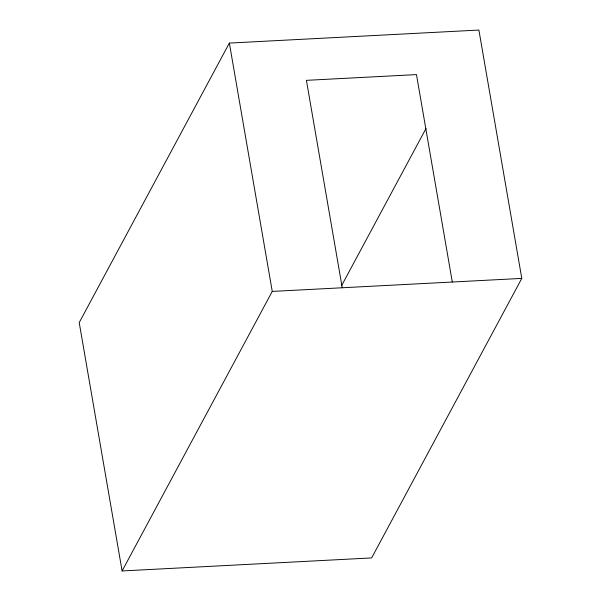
<?xml version="1.0" encoding="UTF-8"?>
<svg xmlns="http://www.w3.org/2000/svg" width="601" height="601" viewBox="0 0 601 601"><rect width="100%" height="100%" fill="white"/><g stroke="black" fill="none" stroke-linecap="round" stroke-linejoin="round"><path stroke-width="0.9" d="M229.357 43.077L79.212 322.602L122.108 570.95L371.643 557.923L521.788 278.398L478.892 30.05L229.357 43.077L272.253 291.417L122.108 570.95M341.623 285.595L426.026 128.464M272.253 291.417L521.788 278.398M452.298 282.019L416.47 74.599L306.412 80.339L342.239 287.766"/></g></svg>
